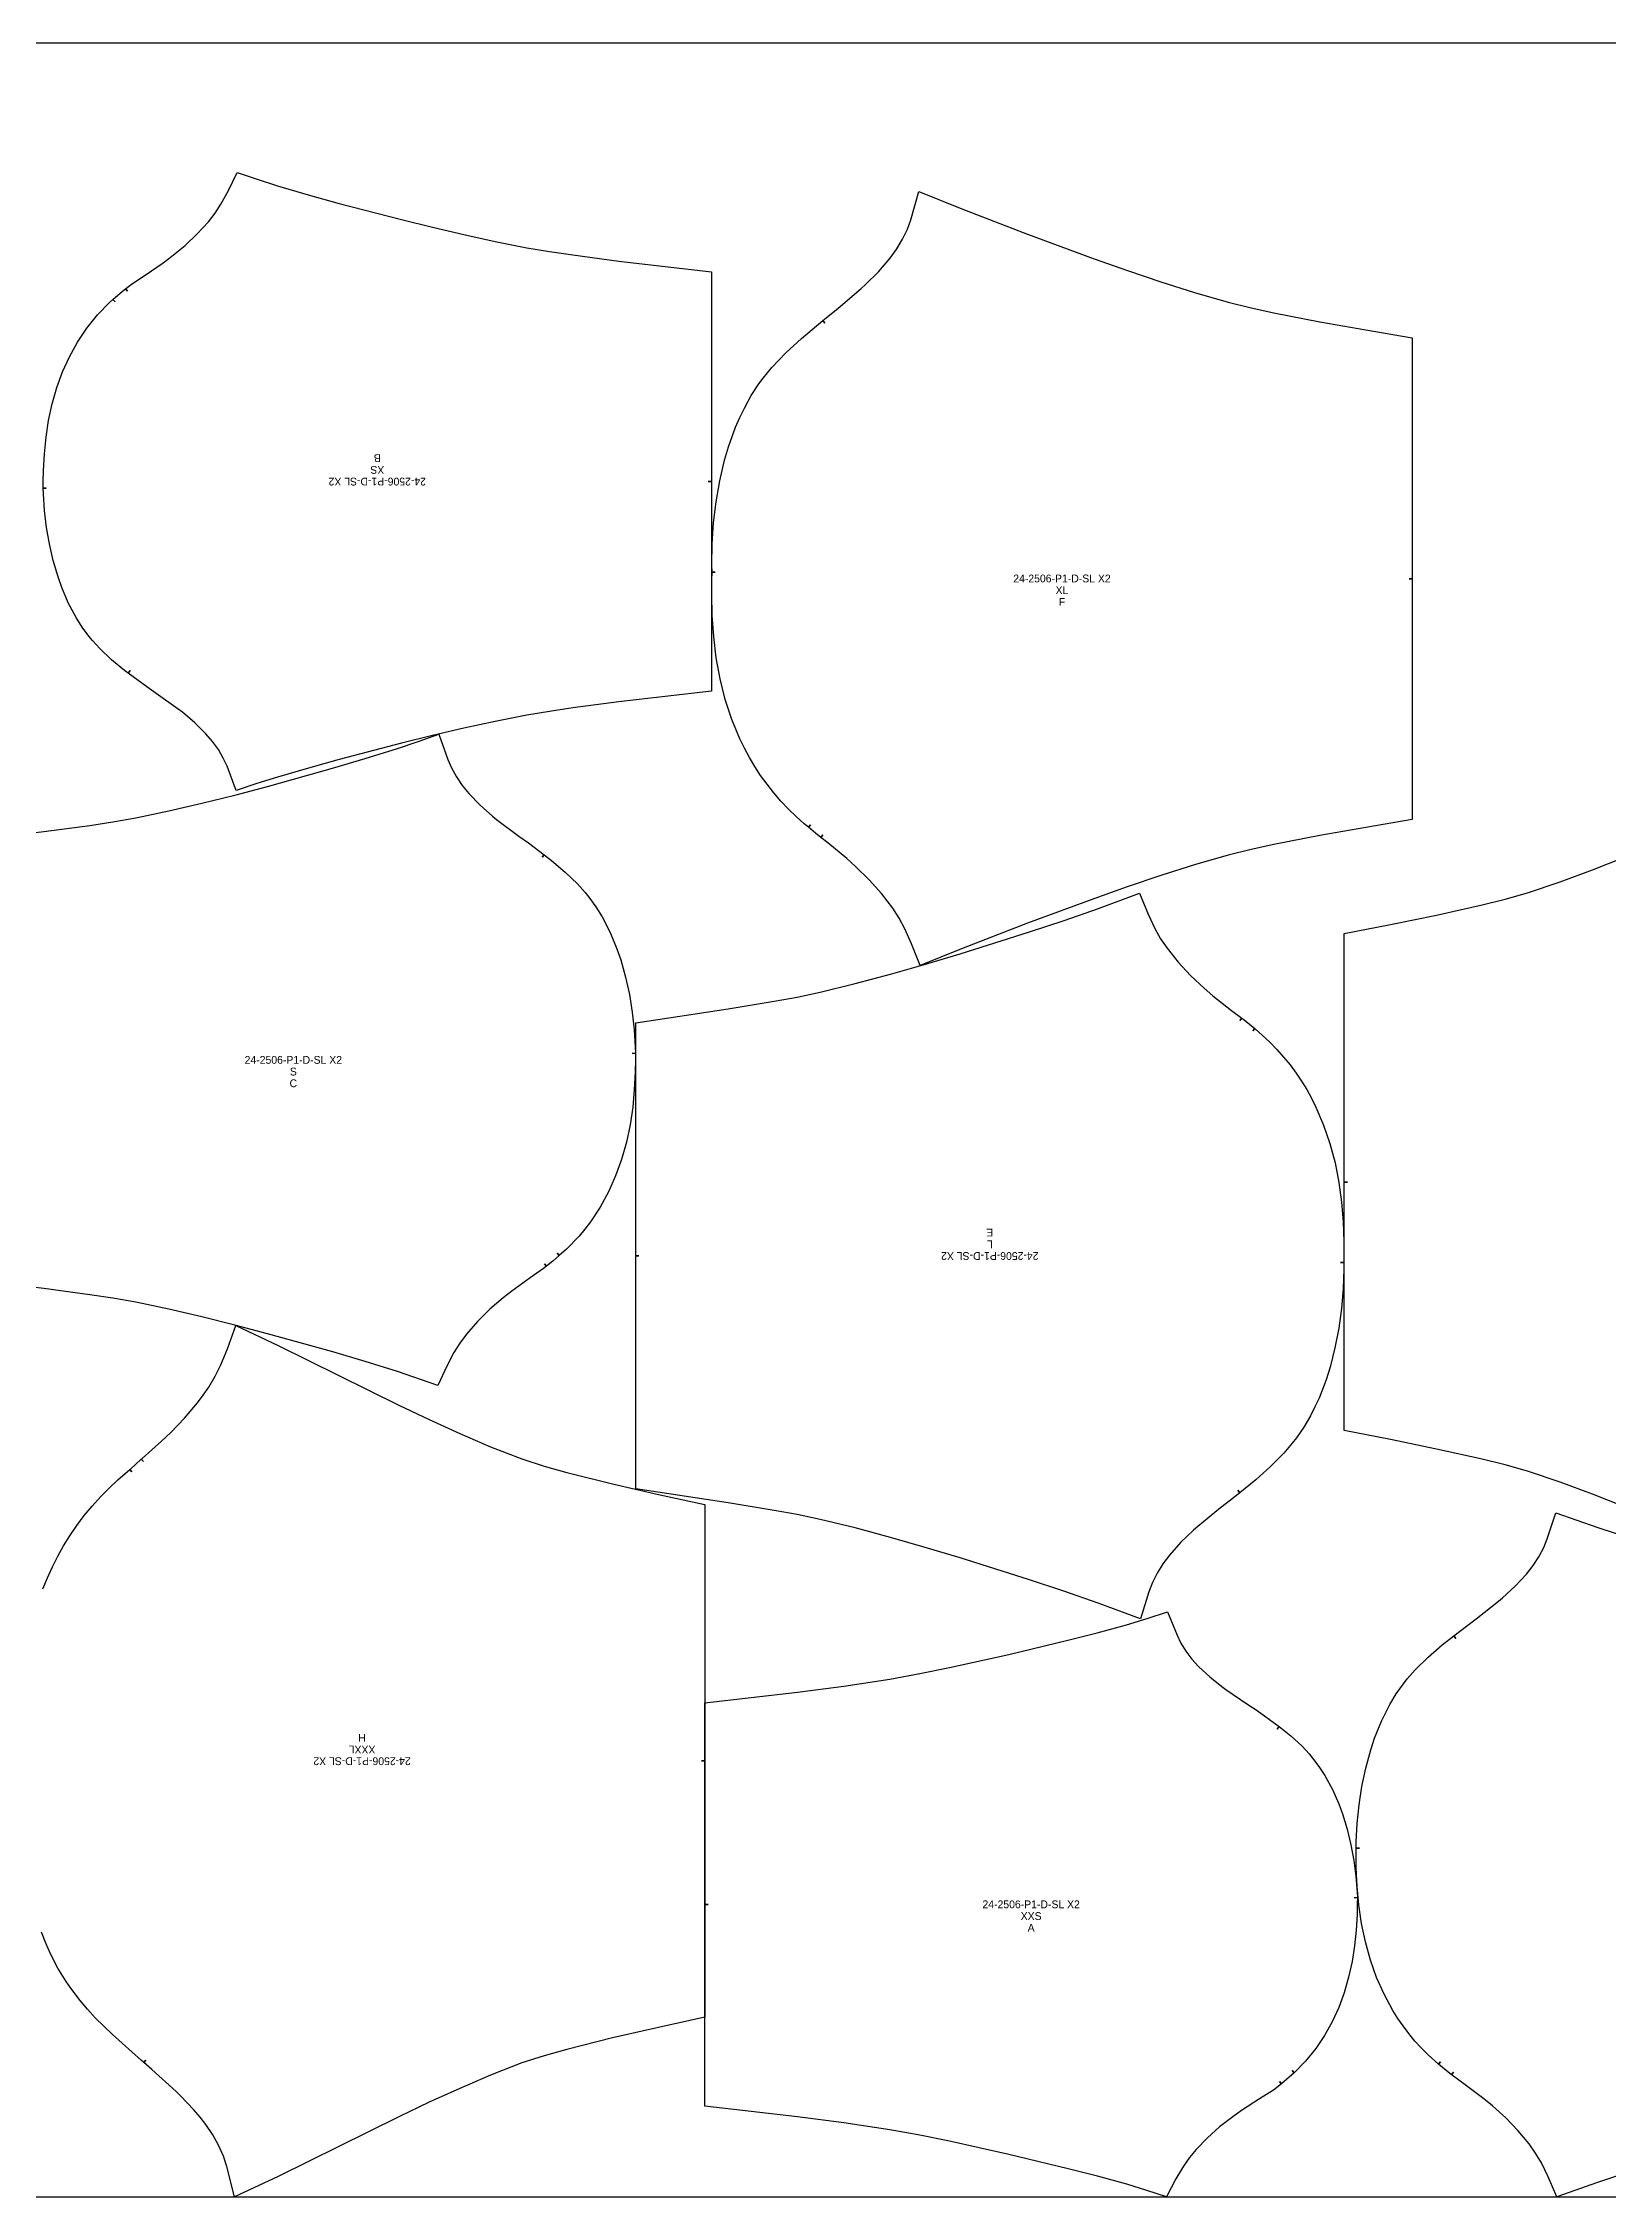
# Model space of a CAD drawing. Header units: inches. Extents: x 0 to 350, y 0 to 70.
# Drawn here: x 242.9 to 293.1, y 0 to 69 of the extents above; entities that cross this region are included whole.
import ezdxf
from ezdxf.enums import TextEntityAlignment as Align

# ---------------------------------------------------------------- set-up
doc = ezdxf.new("R2010")
doc.units = ezdxf.units.IN

msp = doc.modelspace()

# ---------------------------------------------------------------- linework, layer by layer
at = {"layer": 'T001L001'}
for points in [[(0, 0), (350.296, 0), (350.296, 69), (0, 69), (0, 0)], [(249.105, 64.853), (249.745, 64.635), (250.389, 64.429), (251.377, 64.14), (252.369, 63.865), (254.362, 63.345), (255.362, 63.098), (256.364, 62.865), (257.37, 62.645), (258.379, 62.445), (259.115, 62.322), (259.853, 62.213), (261.334, 62.018), (264.301, 61.672), (264.301, 54.957), (264.199, 54.957), (264.301, 54.957), (264.3, 48.242), (261.333, 47.896), (259.853, 47.701), (259.115, 47.591), (258.379, 47.468), (257.37, 47.268), (256.365, 47.049), (255.363, 46.816), (254.364, 46.57), (252.373, 46.05), (251.381, 45.775), (250.393, 45.487), (249.731, 45.275), (249.073, 45.051), (248.775, 45.831), (248.656, 46.092), (248.497, 46.366), (248.31, 46.626), (248.099, 46.872), (247.738, 47.228), (247.343, 47.561), (247.213, 47.661), (246.507, 48.166), (246.204, 48.373), (245.608, 48.816), (245.669, 48.898), (245.608, 48.816), (245.494, 48.9), (245.074, 49.247), (244.698, 49.603), (244.461, 49.862), (244.344, 50.003), (244.132, 50.291), (243.938, 50.597), (243.688, 51.071), (243.479, 51.563), (243.359, 51.902), (243.205, 52.424), (243.085, 52.953), (242.991, 53.486), (242.926, 54.023), (242.888, 54.558), (242.881, 54.74), (242.983, 54.742), (242.881, 54.74), (242.882, 54.936), (242.891, 55.31), (242.922, 55.843), (242.974, 56.378), (243.056, 56.913), (243.171, 57.444), (243.321, 57.967), (243.504, 58.466), (243.723, 58.951), (243.981, 59.418), (244.279, 59.862), (244.628, 60.294), (245.012, 60.693), (245.12, 60.787), (245.187, 60.711), (245.12, 60.787), (245.425, 61.055), (245.525, 61.132), (245.587, 61.051), (245.525, 61.132), (245.716, 61.279), (246.148, 61.563), (246.732, 61.965), (247.009, 62.173), (247.429, 62.518), (247.822, 62.885), (248.181, 63.278), (248.392, 63.551), (248.581, 63.837), (248.81, 64.255), (249.105, 64.853)], [(270.985, 39.45), (270.716, 40.141), (270.504, 40.626), (270.321, 40.961), (270.114, 41.283), (269.754, 41.753), (269.354, 42.196), (268.922, 42.619), (268.636, 42.877), (268.028, 43.378), (267.806, 43.555), (267.869, 43.635), (267.806, 43.555), (267.633, 43.694), (267.408, 43.878), (267.473, 43.957), (267.408, 43.878), (267.274, 43.988), (267.017, 44.22), (266.768, 44.462), (266.528, 44.716), (266.299, 44.98), (266.082, 45.254), (265.877, 45.538), (265.692, 45.82), (265.52, 46.11), (265.36, 46.407), (265.213, 46.71), (265.078, 47.017), (264.955, 47.33), (264.745, 47.967), (264.577, 48.633), (264.454, 49.307), (264.372, 49.984), (264.327, 50.662), (264.31, 51.335), (264.313, 51.807), (264.32, 52.054), (264.422, 52.054), (264.32, 52.054), (264.317, 52.282), (264.327, 52.954), (264.371, 53.631), (264.452, 54.304), (264.565, 54.973), (264.721, 55.637), (264.849, 56.069), (265.076, 56.699), (265.21, 57.006), (265.356, 57.308), (265.577, 57.705), (265.823, 58.08), (265.959, 58.264), (266.237, 58.604), (266.683, 59.075), (267.184, 59.538), (267.871, 60.109), (267.936, 60.03), (267.871, 60.109), (268.036, 60.246), (268.357, 60.507), (269.104, 61.14), (269.24, 61.265), (269.654, 61.675), (270.026, 62.109), (270.24, 62.406), (270.426, 62.715), (270.579, 63.038), (270.689, 63.342), (270.951, 64.246), (272.322, 63.694), (274.435, 62.875), (276.562, 62.093), (277.63, 61.716), (278.702, 61.353), (279.781, 61.01), (280.867, 60.695), (281.596, 60.518), (282.329, 60.359), (283.801, 60.074), (285.279, 59.81), (286.76, 59.559), (286.76, 51.842), (286.658, 51.842), (286.76, 51.842), (286.76, 44.125), (285.279, 43.874), (283.801, 43.609), (282.329, 43.325), (281.596, 43.166), (280.867, 42.989), (279.78, 42.674), (278.701, 42.33), (277.628, 41.968), (276.56, 41.59), (274.432, 40.807), (272.318, 39.988), (270.985, 39.45)], [(239.936, 43.391), (242.902, 43.74), (244.381, 43.939), (245.118, 44.052), (245.853, 44.18), (246.914, 44.403), (247.97, 44.649), (249.022, 44.911), (250.07, 45.188), (252.16, 45.771), (253.2, 46.079), (254.237, 46.399), (254.904, 46.622), (255.568, 46.856), (255.855, 46.048), (255.972, 45.777), (256.128, 45.492), (256.314, 45.221), (256.525, 44.962), (256.887, 44.588), (257.285, 44.237), (257.416, 44.13), (258.129, 43.594), (258.436, 43.374), (258.935, 42.996), (258.873, 42.915), (258.935, 42.996), (259.177, 42.812), (259.616, 42.442), (260.008, 42.063), (260.254, 41.789), (260.376, 41.639), (260.596, 41.334), (260.797, 41.009), (261.055, 40.508), (261.27, 39.988), (261.393, 39.63), (261.549, 39.078), (261.669, 38.52), (261.763, 37.959), (261.825, 37.392), (261.859, 36.828), (261.865, 36.637), (261.763, 36.635), (261.865, 36.637), (261.865, 36.431), (261.858, 36.037), (261.828, 35.476), (261.776, 34.912), (261.693, 34.349), (261.575, 33.789), (261.42, 33.238), (261.23, 32.711), (261.002, 32.2), (260.733, 31.707), (260.422, 31.237), (260.245, 31.005), (260.058, 30.781), (259.655, 30.359), (259.425, 30.155), (259.357, 30.231), (259.425, 30.155), (259.222, 29.975), (259.016, 29.815), (258.953, 29.895), (259.016, 29.815), (258.917, 29.738), (258.494, 29.448), (257.904, 29.021), (257.624, 28.8), (257.201, 28.435), (256.806, 28.049), (256.447, 27.637), (256.237, 27.351), (256.049, 27.053), (255.824, 26.618), (255.536, 25.996)], [(293.562, 22.107), (292.536, 22.511), (291.504, 22.895), (290.46, 23.248), (289.736, 23.451), (289.006, 23.632), (287.537, 23.958), (286.061, 24.26), (284.582, 24.548), (284.582, 32.512), (284.684, 32.512), (284.582, 32.512), (284.582, 40.477), (286.061, 40.764), (287.537, 41.066), (289.006, 41.391), (289.736, 41.572), (290.46, 41.776), (291.504, 42.128), (292.538, 42.513), (293.564, 42.918)], [(278.02, 41.763), (278.295, 41.098), (278.511, 40.63), (278.695, 40.309), (278.903, 40), (279.262, 39.551), (279.659, 39.128), (280.088, 38.727), (280.371, 38.482), (280.972, 38.008), (281.296, 37.766), (281.235, 37.684), (281.296, 37.766), (281.379, 37.704), (281.716, 37.433), (281.65, 37.356), (281.716, 37.433), (282.194, 36.996), (282.421, 36.762), (282.638, 36.518), (282.845, 36.264), (283.039, 36.002), (283.215, 35.74), (283.38, 35.472), (283.532, 35.197), (283.673, 34.916), (283.921, 34.339), (284.124, 33.747), (284.289, 33.127), (284.412, 32.499), (284.497, 31.867), (284.546, 31.235), (284.57, 30.607), (284.572, 30.165), (284.569, 29.935), (284.467, 29.936), (284.569, 29.935), (284.568, 29.722), (284.546, 29.091), (284.492, 28.458), (284.404, 27.828), (284.285, 27.202), (284.126, 26.583), (283.999, 26.18), (283.774, 25.594), (283.643, 25.308), (283.501, 25.027), (283.285, 24.66), (283.048, 24.313), (282.917, 24.142), (282.65, 23.829), (282.223, 23.395), (281.744, 22.971), (281.232, 22.561), (281.168, 22.641), (281.232, 22.561), (280.933, 22.322), (280.619, 22.077), (279.888, 21.481), (279.754, 21.363), (279.349, 20.975), (278.983, 20.564), (278.771, 20.282), (278.587, 19.987), (278.433, 19.679), (278.322, 19.389), (278.053, 18.523), (276.699, 19.026), (275.598, 19.407), (274.492, 19.773), (272.27, 20.472), (271.154, 20.807), (270.035, 21.127), (268.911, 21.43), (267.78, 21.707), (267.048, 21.859), (266.313, 21.995), (264.837, 22.239), (261.874, 22.679), (261.874, 30.149), (261.976, 30.149), (261.874, 30.149), (261.874, 37.618), (264.836, 38.058), (266.313, 38.302), (267.048, 38.438), (267.78, 38.59), (268.911, 38.868), (270.036, 39.17), (271.156, 39.491), (272.272, 39.826), (274.496, 40.526), (275.602, 40.893), (276.704, 41.273), (278.02, 41.763)], [(255.536, 25.996), (254.241, 26.44), (253.205, 26.763), (252.164, 27.071), (250.073, 27.653), (249.024, 27.93), (247.971, 28.193), (246.915, 28.439), (245.853, 28.662), (245.118, 28.79), (244.381, 28.904), (242.902, 29.102), (239.935, 29.452)], [(249.052, 27.914), (250.415, 27.279), (254.279, 25.366), (255.251, 24.903), (256.231, 24.457), (257.218, 24.031), (258.22, 23.641), (258.939, 23.411), (259.666, 23.207), (261.132, 22.842), (262.606, 22.502), (264.084, 22.179), (264.084, 13.967), (263.982, 13.967), (264.084, 13.967), (264.084, 5.755), (262.606, 5.432), (261.132, 5.092), (259.666, 4.727), (258.939, 4.523), (258.22, 4.293), (257.219, 3.903), (256.232, 3.478), (255.253, 3.031), (254.282, 2.568), (250.419, 0.658), (249.016, 0.005), (248.766, 0.979), (248.658, 1.306), (248.505, 1.655), (248.317, 1.992), (248.098, 2.315), (247.911, 2.557), (247.715, 2.79), (247.287, 3.241), (247.145, 3.379), (246.369, 4.078), (246.108, 4.304), (246.175, 4.381), (246.108, 4.304), (246.034, 4.367), (245.1, 5.199), (244.552, 5.741), (244.305, 6.011), (244.067, 6.29), (243.766, 6.684), (243.619, 6.897), (243.356, 7.33), (243.121, 7.786), (242.968, 8.133), (242.829, 8.485)], [(242.874, 19.483), (243.018, 19.835), (243.177, 20.182), (243.349, 20.523), (243.536, 20.856), (243.738, 21.181), (243.962, 21.508), (244.201, 21.825), (244.453, 22.13), (244.718, 22.424), (244.993, 22.705), (245.278, 22.975), (245.657, 23.302), (245.723, 23.225), (245.657, 23.302), (245.676, 23.318), (246.026, 23.636), (246.094, 23.56), (246.026, 23.636), (246.05, 23.657), (246.677, 24.208), (246.972, 24.49), (247.416, 24.952), (247.825, 25.435), (248.012, 25.686), (248.19, 25.944), (248.399, 26.292), (248.581, 26.652), (248.79, 27.173), (249.052, 27.914)], [(291.397, 0.004), (291.118, 0.645), (290.899, 1.094), (290.714, 1.403), (290.507, 1.699), (290.15, 2.128), (289.756, 2.531), (289.333, 2.913), (289.053, 3.145), (288.461, 3.595), (288.047, 3.892), (288.017, 3.915), (288.08, 3.996), (288.017, 3.915), (287.726, 4.143), (287.604, 4.252), (287.672, 4.328), (287.604, 4.252), (287.272, 4.549), (287.056, 4.767), (286.849, 4.994), (286.652, 5.231), (286.466, 5.476), (286.298, 5.721), (286.14, 5.972), (285.858, 6.492), (285.619, 7.033), (285.421, 7.588), (285.26, 8.17), (285.138, 8.759), (285.051, 9.353), (284.998, 9.947), (284.969, 10.539), (284.962, 10.954), (284.964, 11.171), (285.066, 11.17), (284.964, 11.171), (284.967, 11.372), (284.997, 11.965), (285.057, 12.56), (285.149, 13.152), (285.271, 13.739), (285.429, 14.32), (285.554, 14.697), (285.775, 15.246), (286.04, 15.775), (286.248, 16.118), (286.477, 16.441), (286.602, 16.599), (286.859, 16.89), (287.267, 17.292), (287.723, 17.685), (288.093, 17.971), (288.156, 17.891), (288.093, 17.971), (288.497, 18.283), (288.807, 18.516), (289.527, 19.082), (289.659, 19.194), (290.06, 19.562), (290.424, 19.954), (290.635, 20.224), (290.819, 20.507), (290.974, 20.803), (291.088, 21.083), (291.365, 21.92), (292.707, 21.443), (293.792, 21.089)], [(278.884, 0.003), (278.25, 0.211), (277.613, 0.405), (276.672, 0.662), (275.729, 0.904), (273.834, 1.361), (271.931, 1.781), (270.976, 1.974), (270.018, 2.151), (268.542, 2.374), (267.061, 2.565), (264.093, 2.908), (264.093, 9.369), (264.195, 9.369), (264.093, 9.369), (264.093, 15.829), (267.061, 16.172), (268.542, 16.364), (270.018, 16.587), (270.975, 16.764), (271.93, 16.956), (273.832, 17.376), (275.725, 17.832), (276.668, 18.074), (277.608, 18.33), (278.264, 18.53), (278.915, 18.743), (279.225, 17.992), (279.348, 17.742), (279.509, 17.48), (279.697, 17.232), (279.909, 16.997), (280.269, 16.66), (280.661, 16.348), (280.79, 16.253), (281.49, 15.78), (281.79, 15.586), (282.468, 15.094), (282.499, 15.069), (282.435, 14.99), (282.499, 15.069), (282.869, 14.77), (283.229, 14.436), (283.456, 14.194), (283.568, 14.061), (283.772, 13.79), (283.959, 13.502), (284.201, 13.056), (284.404, 12.592), (284.521, 12.272), (284.672, 11.779), (284.791, 11.279), (284.886, 10.775), (284.953, 10.266), (284.994, 9.759), (285.002, 9.587), (284.9, 9.585), (285.002, 9.587), (285.001, 9.403), (284.991, 9.049), (284.961, 8.546), (284.91, 8.041), (284.831, 7.537), (284.722, 7.036), (284.579, 6.543), (284.405, 6.072), (284.197, 5.614), (283.952, 5.174), (283.67, 4.756), (283.34, 4.349), (282.982, 3.98), (282.909, 4.051), (282.982, 3.98), (282.976, 3.974), (282.585, 3.633), (282.569, 3.62), (282.507, 3.701), (282.569, 3.62), (282.31, 3.422), (281.87, 3.143), (281.287, 2.766), (281.01, 2.569), (280.589, 2.243), (280.194, 1.894), (279.832, 1.52), (279.618, 1.259), (279.425, 0.984), (279.189, 0.581), (278.884, 0.003)], [(293.788, 0.822), (292.703, 0.467), (291.397, 0.004)]]:
    msp.add_lwpolyline(points, dxfattribs=at)

# ---------------------------------------------------------------- texts
at = {"layer": 'ABC'}
for s, p in [('XS', (253.591, 55.327)), ('B', (253.591, 55.702)), ('24-2506-P1-D-SL X2', (253.591, 54.952)), ('E', (273.223, 30.893)), ('L', (273.223, 30.518)), ('24-2506-P1-D-SL X2', (273.223, 30.143)), ('H', (253.103, 14.709)), ('24-2506-P1-D-SL X2', (253.103, 13.959)), ('XXXL', (253.103, 14.334))]:
    msp.add_text(s, height=0.25, rotation=180, dxfattribs=at).set_placement(p, align=Align.MIDDLE_CENTER)
for s, p in [('24-2506-P1-D-SL X2', (275.535, 51.848)), ('XL', (275.535, 51.473)), ('F', (275.535, 51.098)), ('24-2506-P1-D-SL X2', (250.9, 36.426)), ('S', (250.9, 36.051)), ('C', (250.9, 35.676)), ('24-2506-P1-D-SL X2', (274.547, 9.373)), ('XXS', (274.547, 8.998)), ('A', (274.547, 8.623))]:
    msp.add_text(s, height=0.25, dxfattribs=at).set_placement(p, align=Align.MIDDLE_CENTER)

doc.saveas('drawing.dxf')
